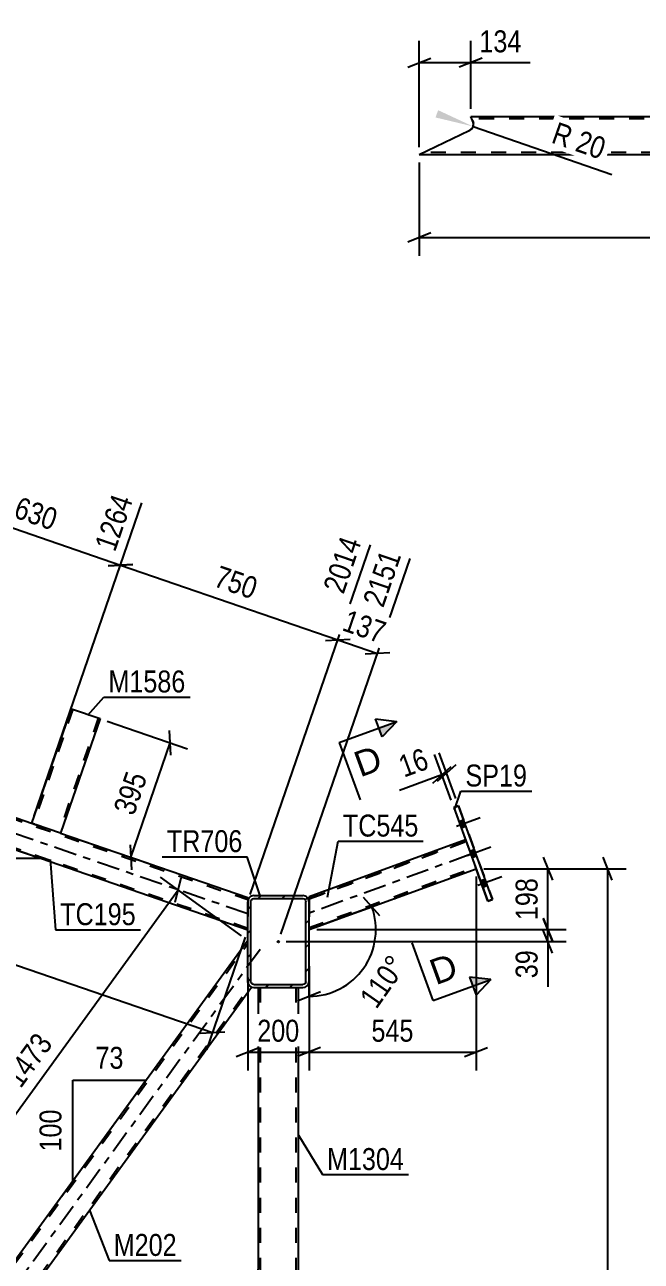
# Model space of a CAD drawing. Header units: millimetres. Extents: x 0 to 841, y 0 to 594.
# Drawn here: x 421.6 to 502, y 135.4 to 296.7 of the extents above; entities that cross this region are included whole.
import ezdxf

# ---------------------------------------------------------------- set-up
doc = ezdxf.new("R2010")
doc.units = ezdxf.units.MM
doc.linetypes.add('DXK_LINE_DOT2', pattern=[3.9198, 1.9599, -1.9599])
doc.linetypes.add('DXK_LINE_DOT3', pattern=[5.9187, 2.979, -0.9799, 0.9799, -0.9799])
doc.styles.add('Arial', font='ARIAL.TTF', dxfattribs={"height": 0.2})
doc.styles.add('Arial Narrow', font='ARIALN.TTF', dxfattribs={"height": 0.2})

# ---------------------------------------------------------------- blocks, each defined once
blk = doc.blocks.new('Part-761551059-21451 - 21442')
at = {"color": 7, "linetype": 'DXK_LINE_DOT2'}
for p, q in [((378.67, 77.88), (450.67, 176.86)), ((450.67, 171.92), (450.67, 177.26)), ((379.64, 73.23), (450.98, 171.3)), ((450.73, 171.62), (450.67, 171.92)), ((450.67, 171.92), (450.73, 171.62)), ((450.73, 171.62), (450.67, 171.92)), ((450.67, 171.92), (450.73, 171.62)), ((450.81, 171.48), (450.73, 171.62)), ((450.73, 171.62), (450.81, 171.48)), ((450.81, 171.48), (450.73, 171.62)), ((450.73, 171.62), (450.81, 171.48)), ((450.9, 171.36), (450.81, 171.48)), ((450.92, 171.34), (450.9, 171.36)), ((451.16, 171.18), (450.9, 171.36)), ((451.16, 171.18), (451.18, 171.18)), ((451.16, 171.18), (451.18, 171.18)), ((413.34, 125.96), (416.01, 129.62)), ((415.32, 121.88), (417.99, 125.54))]:
    blk.add_line(p, q, dxfattribs=at)
at = {"color": 7, "linetype": 'DXK_LINE_DOT3'}
blk.add_line((452.28, 176.09), (378.67, 74.89), dxfattribs=at)
at = {"color": 2, "linetype": 'Continuous'}
for p, q in [((450.67, 177.26), (416.01, 129.62)), ((417.99, 125.54), (451.18, 171.18)), ((378.67, 78.29), (413.34, 125.96)), ((379.87, 73.15), (415.32, 121.88)), ((378.67, 78.29), (378.67, 73.56)), ((378.67, 73.56), (379.84, 73.16)), ((379.84, 73.16), (379.87, 73.15))]:
    blk.add_line(p, q, dxfattribs=at)
blk = doc.blocks.new('Part-761551059-21506 - 21442')
at = {"linetype": 'Continuous'}
h = blk.add_hatch(dxfattribs=at)
h.set_pattern_fill('', scale=0.7, style=0, pattern_type=0)
h.set_pattern_definition([(45, (450.6651, 171.9213), (-1.57154, 1.57154), [])])
h.paths.add_polyline_path([(450.67, 182.32), (450.67, 171.92), (450.73, 171.62), (450.9, 171.36), (451.16, 171.18), (451.47, 171.12), (457.87, 171.12), (458.17, 171.18), (458.43, 171.36), (458.6, 171.62), (458.67, 171.92), (458.67, 182.32), (458.6, 182.63), (458.43, 182.89), (458.17, 183.06), (457.87, 183.12), (451.47, 183.12), (451.16, 183.06), (450.9, 182.89), (450.73, 182.63)])
h.paths.add_polyline_path([(451.18, 182.6), (451.31, 182.69), (451.47, 182.72), (457.87, 182.72), (458.02, 182.69), (458.15, 182.6), (458.23, 182.47), (458.27, 182.32), (458.27, 171.92), (458.23, 171.77), (458.15, 171.64), (458.02, 171.55), (457.87, 171.52), (451.47, 171.52), (451.31, 171.55), (451.18, 171.64), (451.1, 171.77), (451.07, 171.92), (451.07, 182.32), (451.1, 182.47)])
blk.add_hatch(color=30, dxfattribs=at).paths.add_polyline_path([(454.67, 177.02, -1), (454.67, 177.22, -1)])
at = {"color": 2, "linetype": 'Continuous'}
for p, q in [((450.73, 182.63), (450.67, 182.32)), ((450.67, 171.92), (450.67, 182.32)), ((451.07, 182.32), (451.1, 182.47)), ((451.07, 171.92), (451.07, 182.32)), ((451.47, 183.12), (451.16, 183.06)), ((451.31, 182.69), (451.47, 182.72)), ((451.47, 183.12), (457.87, 183.12)), ((451.47, 182.72), (457.87, 182.72)), ((458.17, 183.06), (457.87, 183.12)), ((457.87, 182.72), (458.02, 182.69)), ((458.23, 182.47), (458.27, 182.32)), ((458.27, 171.92), (458.27, 182.32)), ((458.67, 182.32), (458.6, 182.63)), ((458.67, 171.92), (458.67, 182.32)), ((450.67, 171.92), (450.73, 171.62)), ((451.1, 171.77), (451.07, 171.92)), ((451.16, 171.18), (451.47, 171.12)), ((451.47, 171.52), (451.31, 171.55)), ((451.47, 171.52), (457.87, 171.52)), ((451.47, 171.12), (457.87, 171.12)), ((458.02, 171.55), (457.87, 171.52)), ((457.87, 171.12), (458.17, 171.18)), ((458.27, 171.92), (458.23, 171.77)), ((458.6, 171.62), (458.67, 171.92))]:
    blk.add_line(p, q, dxfattribs=at)
at = {"color": 7, "linetype": 'DXK_LINE_DOT3'}
blk.add_line((454.67, 177.12), (454.67, 177.12), dxfattribs=at)
at = {"color": 30, "linetype": 'DXK_LINE_DOT3'}
blk.add_line((454.67, 177.12), (454.67, 177.12), dxfattribs=at)
at = {"color": 30, "linetype": 'Continuous'}
blk.add_circle((454.67, 177.12), 0.1, dxfattribs=at)
at = {"color": 2, "linetype": 'Continuous'}
for centre, radius, start, end in [((451.47, 182.32), 0.8, 112.5, 157.5), ((451.47, 182.32), 0.4, 112.5, 157.5), ((457.87, 182.32), 0.4, 22.5, 67.5), ((457.87, 182.32), 0.8, 22.5, 67.5), ((451.47, 171.92), 0.8, 202.5, 247.5), ((451.47, 171.92), 0.4, 202.5, 247.5), ((457.87, 171.92), 0.4, 292.5, 337.5), ((457.87, 171.92), 0.8, 292.5, 337.5)]:
    blk.add_arc(centre, radius, start, end, dxfattribs=at)
blk = doc.blocks.new('Part-761551059-21459 - 21442')
at = {"color": 2, "linetype": 'Continuous'}
for p, q in [((452.03, 171.12), (457.31, 171.12)), ((452.03, 171.12), (452.03, 134.38)), ((457.31, 134.38), (457.31, 171.12)), ((452.03, 112.85), (452.03, 113.21)), ((457.31, 112.85), (457.31, 113.21)), ((452.03, 55.52), (452.03, 92.26)), ((457.31, 55.52), (457.31, 92.26))]:
    blk.add_line(p, q, dxfattribs=at)
at = {"color": 7, "linetype": 'DXK_LINE_DOT2'}
for p, q in [((452.35, 55.52), (452.35, 171.12)), ((456.89, 171.12), (456.91, 171.12)), ((456.96, 171.12), (456.99, 171.12)), ((456.99, 55.52), (456.99, 171.12)), ((452.03, 113.21), (452.03, 134.38)), ((457.31, 113.21), (457.31, 134.38)), ((452.03, 92.26), (452.03, 112.85)), ((457.31, 92.26), (457.31, 112.85)), ((452.03, 55.52), (457.31, 55.52)), ((452.03, 55.52), (452.03, 55.52)), ((452.03, 55.52), (452.03, 55.52)), ((457.31, 55.52), (457.31, 55.52))]:
    blk.add_line(p, q, dxfattribs=at)
blk = doc.blocks.new('Part-761551059-21505 - 21442')
at = {"color": 2, "linetype": 'Continuous'}
for p, q in [((427.62, 207.5), (422.48, 192.56)), ((427.66, 207.49), (427.62, 207.5)), ((427.66, 207.49), (431.41, 206.2)), ((431.41, 206.2), (426.26, 191.26)), ((422.48, 192.56), (422.94, 192.4)), ((426.26, 191.26), (422.94, 192.4))]:
    blk.add_line(p, q, dxfattribs=at)
at = {"color": 7, "linetype": 'DXK_LINE_DOT2'}
for p, q in [((427.85, 207.43), (422.71, 192.48)), ((427.85, 207.43), (427.87, 207.42)), ((427.87, 207.42), (427.9, 207.41)), ((427.9, 207.41), (427.92, 207.4)), ((431.18, 206.28), (426.04, 191.34)), ((422.71, 192.48), (422.73, 192.48)), ((422.73, 192.48), (422.76, 192.46)), ((422.76, 192.46), (422.78, 192.46)), ((422.78, 192.46), (422.85, 192.43))]:
    blk.add_line(p, q, dxfattribs=at)
blk = doc.blocks.new('Part-761551059-21447 - 21442')
at = {"color": 2, "linetype": 'Continuous'}
for p, q in [((374.67, 209.03), (375.2, 208.84)), ((374.67, 209.03), (375.15, 208.36)), ((375.15, 208.36), (378.67, 203.42)), ((378.98, 207.54), (398.65, 200.77)), ((450.67, 178.63), (380.56, 202.77)), ((402.43, 199.47), (422.48, 192.56)), ((426.26, 191.26), (450.67, 182.86)), ((450.67, 182.86), (450.67, 182.82)), ((450.67, 182.82), (450.67, 182.35)), ((450.67, 182.35), (450.67, 182.32))]:
    blk.add_line(p, q, dxfattribs=at)
at = {"color": 7, "linetype": 'DXK_LINE_DOT2'}
for p, q in [((374.67, 209.03), (374.81, 208.83)), ((374.91, 208.69), (450.67, 182.6)), ((375.2, 208.84), (378.98, 207.54)), ((378.43, 203.76), (450.67, 178.88)), ((378.67, 203.42), (380.56, 202.77)), ((398.65, 200.77), (402.43, 199.47)), ((422.48, 192.56), (426.26, 191.26)), ((450.67, 182.86), (450.67, 182.71)), ((450.67, 182.35), (450.67, 178.63))]:
    blk.add_line(p, q, dxfattribs=at)
at = {"color": 7, "linetype": 'DXK_LINE_DOT3'}
blk.add_line((450.67, 180.74), (376.67, 206.22), dxfattribs=at)
blk = doc.blocks.new('Part-761551059-21453 - 21442')
at = {"color": 2, "linetype": 'Continuous'}
for p, q in [((479.1, 190.38), (458.67, 182.95)), ((458.67, 178.69), (480.47, 186.63)), ((458.67, 182.95), (458.67, 182.32)), ((458.67, 182.95), (458.67, 182.95))]:
    blk.add_line(p, q, dxfattribs=at)
at = {"color": 7, "linetype": 'DXK_LINE_DOT2'}
for p, q in [((479.1, 190.38), (458.67, 182.95)), ((479.1, 190.38), (479.1, 190.38)), ((479.1, 190.38), (479.11, 190.35)), ((479.11, 190.35), (479.1, 190.38)), ((479.11, 190.35), (479.15, 190.25)), ((479.15, 190.25), (479.11, 190.35)), ((458.67, 182.69), (479.18, 190.16)), ((479.18, 190.16), (458.67, 182.69)), ((479.15, 190.25), (480.36, 186.9)), ((479.15, 190.25), (479.2, 190.11)), ((479.18, 190.16), (479.18, 190.16)), ((479.18, 190.16), (480.36, 186.92)), ((479.18, 190.16), (479.19, 190.14)), ((479.19, 190.14), (479.2, 190.09)), ((479.2, 190.11), (480.42, 186.76)), ((479.2, 190.09), (480.38, 186.85)), ((458.67, 178.95), (480.38, 186.85)), ((458.67, 178.95), (480.38, 186.85)), ((458.67, 178.69), (480.47, 186.63)), ((480.38, 186.87), (480.36, 186.92)), ((480.42, 186.76), (480.36, 186.9)), ((480.38, 186.85), (480.38, 186.87)), ((480.38, 186.85), (480.38, 186.85)), ((480.42, 186.76), (480.45, 186.66)), ((480.45, 186.66), (480.42, 186.76)), ((480.45, 186.66), (480.47, 186.63)), ((480.47, 186.63), (480.45, 186.66)), ((480.47, 186.63), (480.47, 186.63)), ((458.67, 182.44), (458.67, 182.95)), ((458.67, 182.69), (458.67, 182.69)), ((458.67, 182.32), (458.67, 178.69))]:
    blk.add_line(p, q, dxfattribs=at)
at = {"color": 7, "linetype": 'DXK_LINE_DOT3'}
blk.add_line((479.78, 188.51), (458.67, 180.82), dxfattribs=at)
blk = doc.blocks.new('Part-761551059-21456 - 21442')
at = {"color": 2, "linetype": 'Continuous'}
for p, q in [((478.16, 194.83), (477.56, 194.61)), ((477.56, 194.61), (482.01, 182.4)), ((477.56, 194.61), (479.1, 190.38)), ((482.61, 182.62), (478.16, 194.83)), ((482, 182.4), (480.47, 186.63)), ((482.01, 182.4), (482.61, 182.62))]:
    blk.add_line(p, q, dxfattribs=at)
at = {"color": 7, "linetype": 'DXK_LINE_DOT2'}
for p, q in [((477.56, 194.61), (478.16, 194.83)), ((477.56, 194.61), (477.56, 194.61)), ((478.16, 194.83), (478.16, 194.83)), ((478.16, 194.83), (482.61, 182.62)), ((479.1, 190.38), (480.47, 186.63)), ((482.61, 182.62), (482, 182.4)), ((482.01, 182.4), (482, 182.4)), ((482.61, 182.62), (482.61, 182.62))]:
    blk.add_line(p, q, dxfattribs=at)
blk = doc.blocks.new('Bolt-761551059-21510 - 21442')
at = {"linetype": 'Continuous'}
for points in [[(478.23, 192.77), (478.53, 191.94), (479.13, 192.16), (478.83, 192.99)], [(478.23, 192.77), (478.53, 191.94), (479.13, 192.16), (478.83, 192.99)], [(478.23, 192.77), (478.53, 191.94), (479.13, 192.16), (478.83, 192.99)], [(479.63, 188.92), (479.93, 188.09), (480.53, 188.31), (480.23, 189.14)], [(479.63, 188.92), (479.93, 188.09), (480.53, 188.31), (480.23, 189.14)], [(481.03, 185.07), (481.33, 184.24), (481.94, 184.46), (481.64, 185.28)], [(481.03, 185.07), (481.33, 184.24), (481.94, 184.46), (481.64, 185.28)], [(481.03, 185.07), (481.33, 184.24), (481.94, 184.46), (481.64, 185.28)]]:
    blk.add_hatch(color=1, dxfattribs=at).paths.add_polyline_path(points)
at = {"color": 1, "linetype": 'Continuous'}
for p, q in [((477.89, 192.18), (481.01, 193.32)), ((477.89, 192.18), (481.01, 193.32)), ((477.89, 192.18), (481.01, 193.32)), ((478.23, 192.77), (478.83, 192.99)), ((478.23, 192.77), (478.83, 192.99)), ((478.23, 192.77), (478.83, 192.99)), ((478.53, 191.94), (479.13, 192.16)), ((478.53, 191.94), (479.13, 192.16)), ((478.53, 191.94), (479.13, 192.16)), ((479.29, 188.33), (482.41, 189.46)), ((479.29, 188.33), (482.41, 189.46)), ((479.63, 188.92), (480.23, 189.14)), ((479.63, 188.92), (480.23, 189.14)), ((479.93, 188.09), (480.53, 188.31)), ((479.93, 188.09), (480.53, 188.31)), ((480.7, 184.47), (483.82, 185.61)), ((480.7, 184.47), (483.82, 185.61)), ((480.7, 184.47), (483.82, 185.61)), ((481.03, 185.07), (481.64, 185.28)), ((481.03, 185.07), (481.64, 185.28)), ((481.03, 185.07), (481.64, 185.28)), ((481.33, 184.24), (481.94, 184.46)), ((481.33, 184.24), (481.94, 184.46)), ((481.33, 184.24), (481.94, 184.46))]:
    blk.add_line(p, q, dxfattribs=at)
blk = doc.blocks.new('Part-761551059-30836 - 30835')
at = {"color": 2, "linetype": 'Continuous'}
for p, q in [((480.02, 284.22), (479.77, 284.73)), ((479.77, 284.73), (577.04, 284.73)), ((480.02, 284.22), (480.04, 284.13)), ((480.04, 284.13), (480.12, 283.84)), ((577.04, 284.73), (574.37, 279.73)), ((479.56, 282.88), (473.06, 279.73)), ((479.87, 283.12), (479.56, 282.88)), ((574.37, 279.73), (473.06, 279.73))]:
    blk.add_line(p, q, dxfattribs=at)
at = {"color": 7, "linetype": 'DXK_LINE_DOT2'}
for p, q in [((576.88, 284.43), (479.92, 284.43)), ((480.12, 283.84), (480.04, 284.13)), ((480.04, 284.13), (480.12, 283.84)), ((480.12, 283.84), (480.04, 284.13)), ((479.56, 282.88), (479.87, 283.12)), ((479.87, 283.12), (479.56, 282.88)), ((479.56, 282.88), (479.87, 283.12)), ((574.53, 280.03), (473.68, 280.03))]:
    blk.add_line(p, q, dxfattribs=at)
at = {"color": 2, "linetype": 'Continuous'}
blk.add_arc((479.12, 283.78), 1, 318.3561, 3.3561, dxfattribs=at)
at = {"color": 7, "linetype": 'DXK_LINE_DOT2'}
blk.add_arc((479.12, 283.78), 1, 318.3561, 3.3561, dxfattribs=at)
blk.add_arc((479.12, 283.78), 1, 318.3561, 3.3561, dxfattribs=at)
blk.add_arc((479.12, 283.78), 1, 318.3561, 3.3561, dxfattribs=at)
blk = doc.blocks.new('AngleDimension-761551059-24639 - 21442')
at = {"color": 7, "linetype": 'Continuous'}
for p, q in [((427.87, 159.03), (437.4, 159.03)), ((427.87, 145.93), (437.4, 159.03)), ((427.87, 145.93), (427.87, 159.03)), ((426.42, 143.93), (427.87, 145.93))]:
    blk.add_line(p, q, dxfattribs=at)
at = {"color": 0}
for points in [[(435.06, 159.93), (435.06, 164.13), (430.21, 164.13), (430.21, 159.93)], [(426.97, 155.82), (422.77, 155.82), (422.77, 149.14), (426.97, 149.14)]]:
    blk.add_wipeout(points, dxfattribs=at)
at = {"color": 3, "style": 'Arial Narrow'}
blk.add_text('73', height=2.863, dxfattribs=at).set_placement((430.81, 160.53))
blk.add_text('100', height=2.863, rotation=90.0002, dxfattribs=at).set_placement((426.37, 149.74))
blk = doc.blocks.new('StraightDimension-761551059-24170 - 21442')
at = {"color": 7, "linetype": 'Continuous'}
for p, q in [((422.81, 193.51), (436.87, 234.37)), ((450.99, 183.27), (466.68, 228.88)), ((435.68, 226.31), (432.45, 226.15)), ((434.07, 226.23), (462.42, 216.48)), ((460.8, 216.4), (464.03, 216.56))]:
    blk.add_line(p, q, dxfattribs=at)
at = {"color": 0, "linetype": 'Continuous'}
blk.add_wipeout([(466.31, 229.64), (462.34, 231), (459.57, 222.96), (463.54, 221.59)], dxfattribs=at)
at = {"color": 0}
blk.add_wipeout([(451.65, 220.98), (453.01, 224.95), (446.69, 227.12), (445.33, 223.15)], dxfattribs=at)
at = {"color": 3, "linetype": 'Continuous', "style": 'Arial Narrow'}
blk.add_text('2014', height=2.863, rotation=71.0124, dxfattribs=at).set_placement((463.17, 222.35))
at = {"color": 3, "style": 'Arial Narrow'}
blk.add_text('750', height=2.863, rotation=-18.9878, dxfattribs=at).set_placement((446.09, 223.52))
blk = doc.blocks.new('StraightDimension-761551059-24169 - 21442')
at = {"color": 7, "linetype": 'Continuous'}
for p, q in [((450.99, 183.27), (466.68, 228.88)), ((454.99, 178.07), (471.86, 227.1)), ((460.8, 216.4), (464.03, 216.56)), ((462.42, 216.48), (467.59, 214.7)), ((469.21, 214.78), (465.98, 214.62))]:
    blk.add_line(p, q, dxfattribs=at)
at = {"color": 0}
blk.add_wipeout([(468.41, 215.21), (469.78, 219.18), (463.45, 221.35), (462.09, 217.38)], dxfattribs=at)
at = {"color": 0, "linetype": 'Continuous'}
blk.add_wipeout([(471.49, 227.86), (467.52, 229.22), (464.75, 221.17), (468.72, 219.81)], dxfattribs=at)
at = {"color": 3, "linetype": 'Continuous', "style": 'Arial Narrow'}
blk.add_text('2151', height=2.863, rotation=71.0124, dxfattribs=at).set_placement((468.35, 220.57))
at = {"color": 3, "style": 'Arial Narrow'}
blk.add_text('137', height=2.863, rotation=-18.9878, dxfattribs=at).set_placement((462.85, 217.76))
blk = doc.blocks.new('StraightDimension-761551059-24171 - 21442')
at = {"color": 7, "linetype": 'Continuous'}
for p, q in [((398.97, 201.71), (412.44, 240.85)), ((411.84, 234.51), (408.62, 234.35)), ((410.23, 234.43), (434.07, 226.23)), ((422.81, 193.51), (436.87, 234.37)), ((432.45, 226.15), (435.68, 226.31))]:
    blk.add_line(p, q, dxfattribs=at)
at = {"color": 0}
blk.add_wipeout([(425.55, 229.95), (426.92, 233.92), (420.6, 236.1), (419.23, 232.13)], dxfattribs=at)
at = {"color": 0, "linetype": 'Continuous'}
blk.add_wipeout([(436.5, 235.14), (432.52, 236.5), (429.76, 228.45), (433.73, 227.09)], dxfattribs=at)
at = {"color": 3, "style": 'Arial Narrow'}
blk.add_text('630', height=2.863, rotation=-18.9878, dxfattribs=at).set_placement((419.99, 232.5))
at = {"color": 3, "linetype": 'Continuous', "style": 'Arial Narrow'}
blk.add_text('1264', height=2.863, rotation=71.0124, dxfattribs=at).set_placement((433.35, 227.85))
blk = doc.blocks.new('StraightDimension-761551059-24481 - 21442')
at = {"color": 7, "linetype": 'Continuous'}
for p, q in [((432.35, 205.88), (442.82, 202.28)), ((440.63, 201.44), (440.47, 204.67)), ((435.41, 188.11), (440.55, 203.06)), ((427.21, 190.93), (437.68, 187.33)), ((435.33, 189.73), (435.49, 186.5))]:
    blk.add_line(p, q, dxfattribs=at)
at = {"color": 0}
blk.add_wipeout([(438.36, 198.99), (434.39, 200.36), (432.21, 194.03), (436.18, 192.67)], dxfattribs=at)
at = {"color": 3, "style": 'Arial Narrow'}
blk.add_text('395', height=2.863, rotation=71.0124, dxfattribs=at).set_placement((435.81, 193.43))
blk = doc.blocks.new('AngleDimension-761551059-24493 - 21442')
at = {"color": 7, "linetype": 'Continuous'}
for p, q in [((408.88, 193.01), (408.3, 193.22)), ((408.3, 187.94), (408.3, 193.22)), ((423.61, 187.94), (408.3, 193.22)), ((423.61, 187.94), (408.3, 187.94))]:
    blk.add_line(p, q, dxfattribs=at)
at = {"color": 0}
for points in [[(407.4, 193.01), (403.2, 193.01), (403.2, 188.15), (407.4, 188.15)], [(419.3, 182.84), (419.3, 187.04), (412.61, 187.04), (412.61, 182.84)]]:
    blk.add_wipeout(points, dxfattribs=at)
at = {"color": 3, "style": 'Arial Narrow'}
blk.add_text('34', height=2.863, rotation=90.0002, dxfattribs=at).set_placement((406.8, 188.75))
blk.add_text('100', height=2.863, dxfattribs=at).set_placement((413.21, 183.44))
blk = doc.blocks.new('StraightDimension-761551059-24507 - 21442')
at = {"color": 7, "linetype": 'Continuous'}
for p, q in [((380.24, 201.82), (375.18, 187.12)), ((377.57, 189.47), (374.34, 189.32)), ((375.96, 189.39), (446.06, 165.25)), ((450.34, 177.68), (445.28, 162.98)), ((444.45, 165.17), (447.67, 165.33))]:
    blk.add_line(p, q, dxfattribs=at)
at = {"color": 0}
blk.add_wipeout([(415.28, 176.65), (416.65, 180.62), (408.6, 183.39), (407.23, 179.42)], dxfattribs=at)
at = {"color": 3, "style": 'Arial Narrow'}
blk.add_text('1854', height=2.863, rotation=-19.005, dxfattribs=at).set_placement((407.99, 179.79))
blk = doc.blocks.new('StraightDimension-761551059-25679 - 21442')
at = {"color": 7, "linetype": 'Continuous'}
for p, q in [((458.67, 173.91), (458.67, 160.31)), ((450.67, 172.43), (450.67, 160.31)), ((449.17, 162.11), (452.17, 163.31)), ((460.17, 163.31), (457.17, 162.11)), ((450.67, 162.71), (458.67, 162.71))]:
    blk.add_line(p, q, dxfattribs=at)
at = {"color": 0}
blk.add_wipeout([(458.01, 163.46), (458.01, 167.66), (451.32, 167.66), (451.32, 163.46)], dxfattribs=at)
at = {"color": 3, "style": 'Arial Narrow'}
blk.add_text('200', height=2.863, dxfattribs=at).set_placement((451.92, 164.06))
blk = doc.blocks.new('StraightDimension-761551059-24714 - 21442')
at = {"color": 7, "linetype": 'Continuous'}
for p, q in [((449.86, 177.85), (439.31, 185.53)), ((441.22, 182.28), (442.01, 185.42)), ((406.96, 136.21), (441.61, 183.85)), ((415.2, 130.21), (404.65, 137.89)), ((407.35, 137.78), (406.56, 134.64))]:
    blk.add_line(p, q, dxfattribs=at)
at = {"color": 0}
blk.add_wipeout([(426.18, 163.91), (422.79, 166.38), (417.78, 159.5), (421.17, 157.03)], dxfattribs=at)
at = {"color": 3, "style": 'Arial Narrow'}
blk.add_text('1473', height=2.863, rotation=53.9669, dxfattribs=at).set_placement((421.04, 157.87))
blk = doc.blocks.new('StraightDimension-761551059-25599 - 21442')
at = {"color": 7, "linetype": 'Continuous'}
for p, q in [((498.24, 185.13), (497.04, 188.13)), ((481.47, 186.63), (500.04, 186.63)), ((497.64, 48.71), (497.64, 186.63)), ((497.04, 50.21), (498.24, 47.21)), ((470.94, 48.71), (500.04, 48.71))]:
    blk.add_line(p, q, dxfattribs=at)
at = {"color": 0}
blk.add_wipeout([(496.89, 121.92), (492.69, 121.92), (492.69, 113.41), (496.89, 113.41)], dxfattribs=at)
at = {"color": 3, "style": 'Arial Narrow'}
blk.add_text('3448', height=2.863, rotation=90.0002, dxfattribs=at).set_placement((496.29, 114.01))
blk = doc.blocks.new('StraightDimension-761551059-25654 - 21442')
at = {"color": 7, "linetype": 'Continuous'}
for p, q in [((489.24, 188.13), (490.44, 185.13)), ((481.47, 186.63), (492.24, 186.63)), ((489.84, 178.69), (489.84, 186.63)), ((490.44, 177.19), (489.24, 180.19)), ((459.67, 178.69), (492.24, 178.69))]:
    blk.add_line(p, q, dxfattribs=at)
at = {"color": 0}
blk.add_wipeout([(489.09, 186), (484.89, 186), (484.89, 179.32), (489.09, 179.32)], dxfattribs=at)
at = {"color": 3, "style": 'Arial Narrow'}
blk.add_text('198', height=2.863, rotation=90.0002, dxfattribs=at).set_placement((488.49, 179.92))
blk = doc.blocks.new('StraightDimension-761551059-25655 - 21442')
at = {"color": 7, "linetype": 'Continuous'}
for p, q in [((489.24, 180.19), (490.44, 177.19)), ((459.67, 178.69), (492.24, 178.69)), ((490.44, 175.62), (489.24, 178.62)), ((489.84, 177.12), (489.84, 178.69)), ((455.67, 177.12), (492.24, 177.12))]:
    blk.add_line(p, q, dxfattribs=at)
at = {"color": 0}
blk.add_wipeout([(489.09, 176.6), (484.89, 176.6), (484.89, 171.74), (489.09, 171.74)], dxfattribs=at)
at = {"color": 7, "linetype": 'Continuous'}
blk.add_line((489.84, 177.12), (489.84, 171.22), dxfattribs=at)
blk.add_line((489.84, 177.12), (489.84, 171.22), dxfattribs=at)
at = {"color": 3, "style": 'Arial Narrow'}
blk.add_text('39', height=2.863, rotation=90.0002, dxfattribs=at).set_placement((488.49, 172.34))
blk = doc.blocks.new('StraightDimension-761551059-25678 - 21442')
at = {"color": 7, "linetype": 'Continuous'}
for p, q in [((480.47, 185.63), (480.47, 160.31)), ((458.67, 173.91), (458.67, 160.31)), ((460.17, 163.31), (457.17, 162.11)), ((478.97, 162.11), (481.97, 163.31)), ((458.67, 162.71), (480.47, 162.71))]:
    blk.add_line(p, q, dxfattribs=at)
at = {"color": 0}
blk.add_wipeout([(472.91, 163.46), (472.91, 167.66), (466.22, 167.66), (466.22, 163.46)], dxfattribs=at)
at = {"color": 3, "style": 'Arial Narrow'}
blk.add_text('545', height=2.863, dxfattribs=at).set_placement((466.82, 164.06))
blk = doc.blocks.new('StraightDimension-761551059-25740 - 21442')
at = {"color": 7, "linetype": 'Continuous'}
for p, q in [((477.82, 195.77), (475.64, 201.76)), ((477.22, 195.55), (475.04, 201.54)), ((477.82, 200.16), (475.41, 198)), ((474.81, 197.79), (477.22, 199.94)), ((476.01, 198.86), (476.61, 199.08))]:
    blk.add_line(p, q, dxfattribs=at)
at = {"color": 0}
blk.add_wipeout([(475.26, 199.39), (473.83, 203.33), (469.26, 201.67), (470.7, 197.73)], dxfattribs=at)
at = {"color": 7, "linetype": 'Continuous'}
blk.add_line((476.01, 198.86), (470.46, 196.84), dxfattribs=at)
blk.add_line((476.01, 198.86), (470.46, 196.84), dxfattribs=at)
at = {"color": 3, "style": 'Arial Narrow'}
blk.add_text('16', height=2.863, rotation=20.002, dxfattribs=at).set_placement((471.06, 198.5))
blk = doc.blocks.new('AngleDimension-761551059-31942 - 21442')
at = {"color": 7, "linetype": 'Continuous'}
for p, q in [((467.93, 180.47), (465.78, 182.88)), ((466.86, 181.67), (458.67, 178.69)), ((459.6, 179.03), (466.86, 181.67)), ((458.67, 169.97), (458.67, 178.69)), ((460.17, 170.57), (457.17, 169.37))]:
    blk.add_line(p, q, dxfattribs=at)
blk.add_arc((458.67, 178.69), 8.72, 270, 19.9999, dxfattribs=at)
at = {"color": 0}
blk.add_wipeout([(472.36, 174.16), (468.92, 176.57), (464.17, 169.78), (467.61, 167.37)], dxfattribs=at)
at = {"color": 3, "style": 'Arial Narrow'}
blk.add_text('110°', height=2.863, rotation=54.9982, dxfattribs=at).set_placement((467.46, 168.21))
blk = doc.blocks.new('StraightDimension-761551059-31370 - 30835')
at = {"color": 7, "linetype": 'Continuous'}
for p, q in [((577.04, 283.73), (577.04, 266.56)), ((473.06, 278.73), (473.06, 266.56)), ((474.56, 269.56), (471.56, 268.36)), ((575.54, 268.36), (578.54, 269.56)), ((473.06, 268.96), (577.04, 268.96))]:
    blk.add_line(p, q, dxfattribs=at)
at = {"color": 0}
blk.add_wipeout([(529.3, 269.71), (529.3, 273.91), (520.79, 273.91), (520.79, 269.71)], dxfattribs=at)
at = {"color": 3, "style": 'Arial Narrow'}
blk.add_text('2080', height=2.863, dxfattribs=at).set_placement((521.39, 270.31))
blk = doc.blocks.new('StraightDimension-761551059-31322 - 30835')
at = {"color": 7, "linetype": 'Continuous'}
for p, q in [((473.06, 280.73), (473.06, 294.62)), ((479.77, 285.73), (479.77, 294.62)), ((471.56, 291.17), (474.56, 292.37)), ((481.27, 292.37), (478.27, 291.17)), ((473.06, 291.77), (479.77, 291.77))]:
    blk.add_line(p, q, dxfattribs=at)
at = {"color": 0}
blk.add_wipeout([(486.98, 292.52), (486.98, 296.72), (480.3, 296.72), (480.3, 292.52)], dxfattribs=at)
at = {"color": 7, "linetype": 'Continuous'}
blk.add_line((479.77, 291.77), (487.51, 291.77), dxfattribs=at)
blk.add_line((479.77, 291.77), (487.51, 291.77), dxfattribs=at)
at = {"color": 3, "style": 'Arial Narrow'}
blk.add_text('134', height=2.863, dxfattribs=at).set_placement((480.9, 293.12))
blk = doc.blocks.new('RadiusDimension-761551059-31387 - 30835')
at = {"linetype": 'Continuous'}
blk.add_hatch(color=7, dxfattribs=at).paths.add_polyline_path([(475.51, 285.57), (480.07, 283.45), (475.18, 284.62)])
at = {"color": 7, "linetype": 'Continuous'}
blk.add_line((480.07, 283.45), (498.19, 277.16), dxfattribs=at)
blk.add_arc((479.12, 283.78), 1, 295.8561, 25.8561, dxfattribs=at)
at = {"color": 0}
blk.add_wipeout([(497.08, 278.34), (498.46, 282.31), (490.76, 284.98), (489.39, 281.01)], dxfattribs=at)
at = {"color": 3, "style": 'Arial Narrow'}
blk.add_text('R 20', height=2.863, rotation=-19.1425, dxfattribs=at).set_placement((490.15, 281.38))
blk = doc.blocks.new('Mark-761551059-25715 - 21442')
at = {"color": 0}
blk.add_wipeout([(472.95, 190.82), (472.95, 193.82), (463.09, 193.82), (463.09, 190.82)], dxfattribs=at)
blk.add_wipeout([(472.95, 190.82), (472.95, 193.82), (463.09, 193.82), (463.09, 190.82)], dxfattribs=at)
at = {"color": 30, "linetype": 'Continuous'}
for p, q in [((461.06, 182.93), (462.49, 190.22)), ((462.49, 190.22), (473.55, 190.22))]:
    blk.add_line(p, q, dxfattribs=at)
at = {"color": 3, "style": 'Arial Narrow'}
blk.add_text('TC545', height=2.863, dxfattribs=at).set_placement((463.09, 190.82))
blk = doc.blocks.new('Mark-761551059-25718 - 21442')
at = {"color": 0}
blk.add_wipeout([(449.99, 188.79), (449.99, 191.79), (440.13, 191.79), (440.13, 188.79)], dxfattribs=at)
blk.add_wipeout([(449.99, 188.79), (449.99, 191.79), (440.13, 191.79), (440.13, 188.79)], dxfattribs=at)
at = {"color": 30, "linetype": 'Continuous'}
for p in [(439.53, 188.19), (452.28, 183.1)]:
    blk.add_line(p, (450.59, 188.19), dxfattribs=at)
at = {"color": 3, "style": 'Arial Narrow'}
blk.add_text('TR706', height=2.863, dxfattribs=at).set_placement((440.13, 188.79))
blk = doc.blocks.new('Mark-761551059-25458 - 21442')
at = {"color": 0}
blk.add_wipeout([(442.55, 209.62), (442.55, 212.62), (432.5, 212.62), (432.5, 209.62)], dxfattribs=at)
blk.add_wipeout([(442.55, 209.62), (442.55, 212.62), (432.5, 212.62), (432.5, 209.62)], dxfattribs=at)
at = {"color": 30, "linetype": 'Continuous'}
for p, q in [((429.83, 206.65), (431.9, 209.02)), ((431.9, 209.02), (443.15, 209.02))]:
    blk.add_line(p, q, dxfattribs=at)
at = {"color": 3, "style": 'Arial Narrow'}
blk.add_text('M1586', height=2.863, dxfattribs=at).set_placement((432.5, 209.62))
blk = doc.blocks.new('Mark-761551059-25476 - 21442')
at = {"color": 0}
blk.add_wipeout([(436.07, 179.26), (436.07, 182.26), (426.21, 182.26), (426.21, 179.26)], dxfattribs=at)
blk.add_wipeout([(436.07, 179.26), (436.07, 182.26), (426.21, 182.26), (426.21, 179.26)], dxfattribs=at)
at = {"color": 30, "linetype": 'Continuous'}
for p, q in [((424.89, 187.82), (425.61, 178.66)), ((425.61, 178.66), (436.67, 178.66))]:
    blk.add_line(p, q, dxfattribs=at)
at = {"color": 3, "style": 'Arial Narrow'}
blk.add_text('TC195', height=2.863, dxfattribs=at).set_placement((426.21, 179.26))
blk = doc.blocks.new('Mark-761551059-25525 - 21442')
at = {"color": 0}
blk.add_wipeout([(441.41, 136.12), (441.41, 139.12), (433.19, 139.12), (433.19, 136.12)], dxfattribs=at)
blk.add_wipeout([(441.41, 136.12), (441.41, 139.12), (433.19, 139.12), (433.19, 136.12)], dxfattribs=at)
at = {"color": 30, "linetype": 'Continuous'}
for p, q in [((430.02, 142.08), (432.59, 135.52)), ((432.59, 135.52), (442.01, 135.52))]:
    blk.add_line(p, q, dxfattribs=at)
at = {"color": 3, "style": 'Arial Narrow'}
blk.add_text('M202', height=2.863, dxfattribs=at).set_placement((433.19, 136.12))
blk = doc.blocks.new('Mark-761551059-25539 - 21442')
at = {"color": 0}
blk.add_wipeout([(471.07, 147.32), (471.07, 150.32), (461.02, 150.32), (461.02, 147.32)], dxfattribs=at)
blk.add_wipeout([(471.07, 147.32), (471.07, 150.32), (461.02, 150.32), (461.02, 147.32)], dxfattribs=at)
at = {"color": 30, "linetype": 'Continuous'}
for p, q in [((457.31, 151.88), (460.42, 146.72)), ((460.42, 146.72), (471.67, 146.72))]:
    blk.add_line(p, q, dxfattribs=at)
at = {"color": 3, "style": 'Arial Narrow'}
blk.add_text('M1304', height=2.863, dxfattribs=at).set_placement((461.02, 147.32))
blk = doc.blocks.new('Mark-761551059-25732 - 21442')
at = {"color": 0}
blk.add_wipeout([(487.12, 197.35), (487.12, 200.35), (479.08, 200.35), (479.08, 197.35)], dxfattribs=at)
blk.add_wipeout([(487.12, 197.35), (487.12, 200.35), (479.08, 200.35), (479.08, 197.35)], dxfattribs=at)
at = {"color": 30, "linetype": 'Continuous'}
for p, q in [((477.67, 194.31), (478.48, 196.75)), ((478.48, 196.75), (487.72, 196.75))]:
    blk.add_line(p, q, dxfattribs=at)
at = {"color": 3, "style": 'Arial Narrow'}
blk.add_text('SP19', height=2.863, dxfattribs=at).set_placement((479.08, 197.35))
blk = doc.blocks.new('SectionMark-761551059-25851 - 21442')
at = {"linetype": 'Continuous'}
for points in [[(468.2, 203.82), (467.77, 204.99), (470.12, 205.85)], [(480.03, 171.3), (479.6, 172.48), (482.38, 172.16)]]:
    blk.add_hatch(color=6, dxfattribs=at).paths.add_polyline_path(points)
at = {"color": 6, "linetype": 'Continuous'}
for p, q in [((468.2, 203.82), (467.34, 206.17)), ((467.34, 206.17), (470.12, 205.85)), ((470.12, 205.85), (468.2, 203.82)), ((482.38, 172.16), (479.6, 172.48)), ((479.6, 172.48), (480.46, 170.13)), ((482.38, 172.16), (480.46, 170.13))]:
    blk.add_line(p, q, dxfattribs=at)
at = {"color": 0, "linetype": 'Continuous'}
for points in [[(468.5, 199.67), (467.3, 202.96), (464.14, 201.81), (465.34, 198.52)], [(478.37, 172.56), (477.17, 175.85), (474.01, 174.7), (475.2, 171.41)]]:
    blk.add_wipeout(points, dxfattribs=at)
at = {"color": 6, "linetype": 'Continuous'}
for p, q in [((462.6, 203.11), (470.12, 205.85)), ((462.6, 203.11), (465.34, 195.59)), ((474.86, 169.42), (472.13, 176.94)), ((474.86, 169.42), (482.38, 172.16))]:
    blk.add_line(p, q, dxfattribs=at)
at = {"color": 3, "linetype": 'Continuous', "style": 'Arial'}
for p in [(465.34, 198.52), (475.2, 171.41)]:
    blk.add_text('D', height=3.34, rotation=20.002, dxfattribs=at).set_placement(p)

msp = doc.modelspace()

# ---------------------------------------------------------------- block references
for name in ['Part-761551059-30836 - 30835', 'Part-761551059-21447 - 21442', 'Part-761551059-21505 - 21442', 'Part-761551059-21456 - 21442', 'Bolt-761551059-21510 - 21442', 'Part-761551059-21453 - 21442', 'Part-761551059-21506 - 21442', 'Part-761551059-21451 - 21442', 'Part-761551059-21459 - 21442']:
    msp.add_blockref(name, (0, 0))

# ---------------------------------------------------------------- next in the draw order: block references
for name in ['StraightDimension-761551059-31370 - 30835', 'StraightDimension-761551059-24170 - 21442', 'AngleDimension-761551059-24639 - 21442']:
    msp.add_blockref(name, (0, 0))

# ---------------------------------------------------------------- next in the draw order: block references
for name in ['StraightDimension-761551059-31322 - 30835', 'StraightDimension-761551059-24171 - 21442', 'StraightDimension-761551059-24169 - 21442']:
    msp.add_blockref(name, (0, 0))

# ---------------------------------------------------------------- next in the draw order: block references
for name in ['RadiusDimension-761551059-31387 - 30835', 'StraightDimension-761551059-24481 - 21442', 'StraightDimension-761551059-25740 - 21442', 'AngleDimension-761551059-24493 - 21442', 'StraightDimension-761551059-25599 - 21442']:
    msp.add_blockref(name, (0, 0))

# ---------------------------------------------------------------- next in the draw order: block references
for name in ['Mark-761551059-25458 - 21442', 'StraightDimension-761551059-24507 - 21442', 'Mark-761551059-25732 - 21442', 'StraightDimension-761551059-25654 - 21442', 'Mark-761551059-25539 - 21442']:
    msp.add_blockref(name, (0, 0))

# ---------------------------------------------------------------- next in the draw order: block references
msp.add_blockref('StraightDimension-761551059-25679 - 21442', (0, 0))

# ---------------------------------------------------------------- next in the draw order: block references
for name in ['StraightDimension-761551059-24714 - 21442', 'StraightDimension-761551059-25655 - 21442']:
    msp.add_blockref(name, (0, 0))

# ---------------------------------------------------------------- next in the draw order: block references
for name in ['Mark-761551059-25718 - 21442', 'Mark-761551059-25476 - 21442', 'StraightDimension-761551059-25678 - 21442', 'Mark-761551059-25525 - 21442']:
    msp.add_blockref(name, (0, 0))

# ---------------------------------------------------------------- next in the draw order: block references
msp.add_blockref('AngleDimension-761551059-31942 - 21442', (0, 0))

# ---------------------------------------------------------------- next in the draw order: block references
msp.add_blockref('Mark-761551059-25715 - 21442', (0, 0))

# ---------------------------------------------------------------- next in the draw order: block references
msp.add_blockref('SectionMark-761551059-25851 - 21442', (0, 0))

doc.saveas('drawing.dxf')
